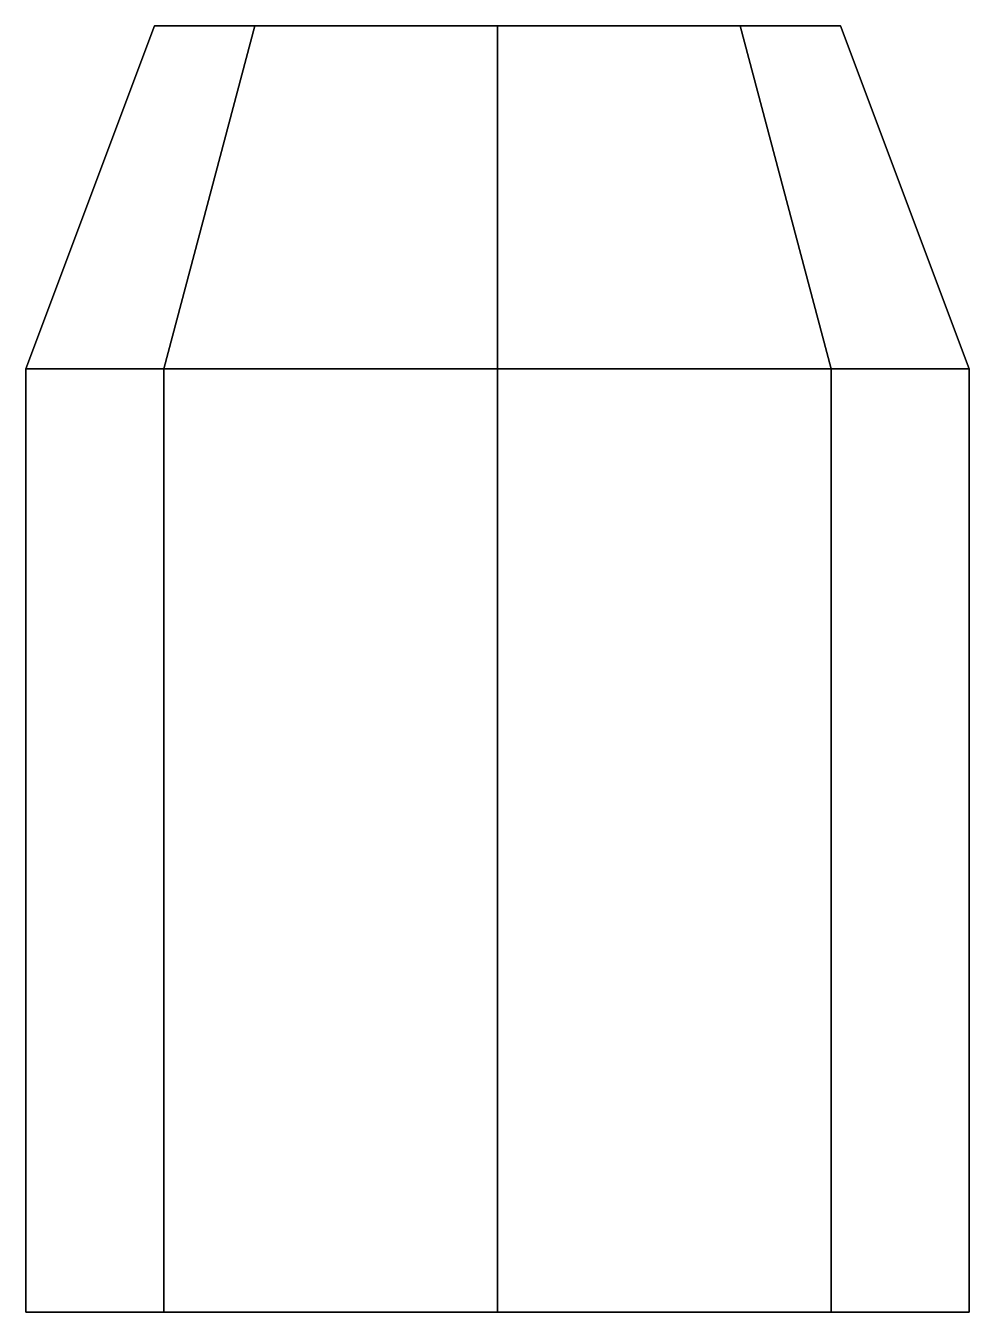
# Model space of a CAD drawing. Extents: x -0.11 to 0.11, y -3.6 to -3.3.
import ezdxf

# ---------------------------------------------------------------- set-up
doc = ezdxf.new("R2010")
doc.units = 0
doc.layers.add('MUZZLE_COVER', color=3, linetype='CONTINUOUS')

msp = doc.modelspace()

# ---------------------------------------------------------------- linework, layer by layer
at = {"layer": 'MUZZLE_COVER'}
for points in [[(-0.07778, -3.38, 1.49222), (-0.11, -3.38, 1.57), (-0.08, -3.3, 1.57), (-0.05657, -3.3, 1.51343)], [(-0.11, -3.38, 1.57), (-0.07778, -3.38, 1.64778), (-0.05657, -3.3, 1.62657), (-0.08, -3.3, 1.57)], [(0, -3.38, 1.46), (-0.07778, -3.38, 1.49222), (-0.05657, -3.3, 1.51343), (0, -3.3, 1.49)], [(-0.07778, -3.38, 1.64778), (0, -3.38, 1.68), (0, -3.3, 1.65), (-0.05657, -3.3, 1.62657)], [(0.07778, -3.38, 1.49222), (0, -3.38, 1.46), (0, -3.3, 1.49), (0.05657, -3.3, 1.51343)], [(0, -3.38, 1.68), (0.07778, -3.38, 1.64778), (0.05657, -3.3, 1.62657), (0, -3.3, 1.65)], [(0.11, -3.38, 1.57), (0.07778, -3.38, 1.49222), (0.05657, -3.3, 1.51343), (0.08, -3.3, 1.57)], [(0.07778, -3.38, 1.64778), (0.11, -3.38, 1.57), (0.08, -3.3, 1.57), (0.05657, -3.3, 1.62657)], [(-0.07778, -3.38, 1.64778), (-0.11, -3.38, 1.57), (-0.11, -3.6, 1.57), (-0.07778, -3.6, 1.64778)], [(-0.11, -3.38, 1.57), (-0.07778, -3.38, 1.49222), (-0.07778, -3.6, 1.49222), (-0.11, -3.6, 1.57)], [(0, -3.38, 1.68), (-0.07778, -3.38, 1.64778), (-0.07778, -3.6, 1.64778), (0, -3.6, 1.68)], [(-0.07778, -3.38, 1.49222), (0, -3.38, 1.46), (0, -3.6, 1.46), (-0.07778, -3.6, 1.49222)], [(0.07778, -3.38, 1.64778), (0, -3.38, 1.68), (0, -3.6, 1.68), (0.07778, -3.6, 1.64778)], [(0, -3.38, 1.46), (0.07778, -3.38, 1.49222), (0.07778, -3.6, 1.49222), (0, -3.6, 1.46)], [(0.11, -3.38, 1.57), (0.07778, -3.38, 1.64778), (0.07778, -3.6, 1.64778), (0.11, -3.6, 1.57)], [(0.07778, -3.38, 1.49222), (0.11, -3.38, 1.57), (0.11, -3.6, 1.57), (0.07778, -3.6, 1.49222)], [(0, -3.6, 1.68), (-0.07778, -3.6, 1.64778), (-0.11, -3.6, 1.57), (0.07778, -3.6, 1.64778)], [(0.07778, -3.6, 1.64778), (-0.11, -3.6, 1.57), (-0.07778, -3.6, 1.49222), (0.11, -3.6, 1.57)], [(0.11, -3.6, 1.57), (-0.07778, -3.6, 1.49222), (0, -3.6, 1.46), (0.07778, -3.6, 1.49222)]]:
    msp.add_3dface(points, dxfattribs=at)

doc.saveas('drawing.dxf')
